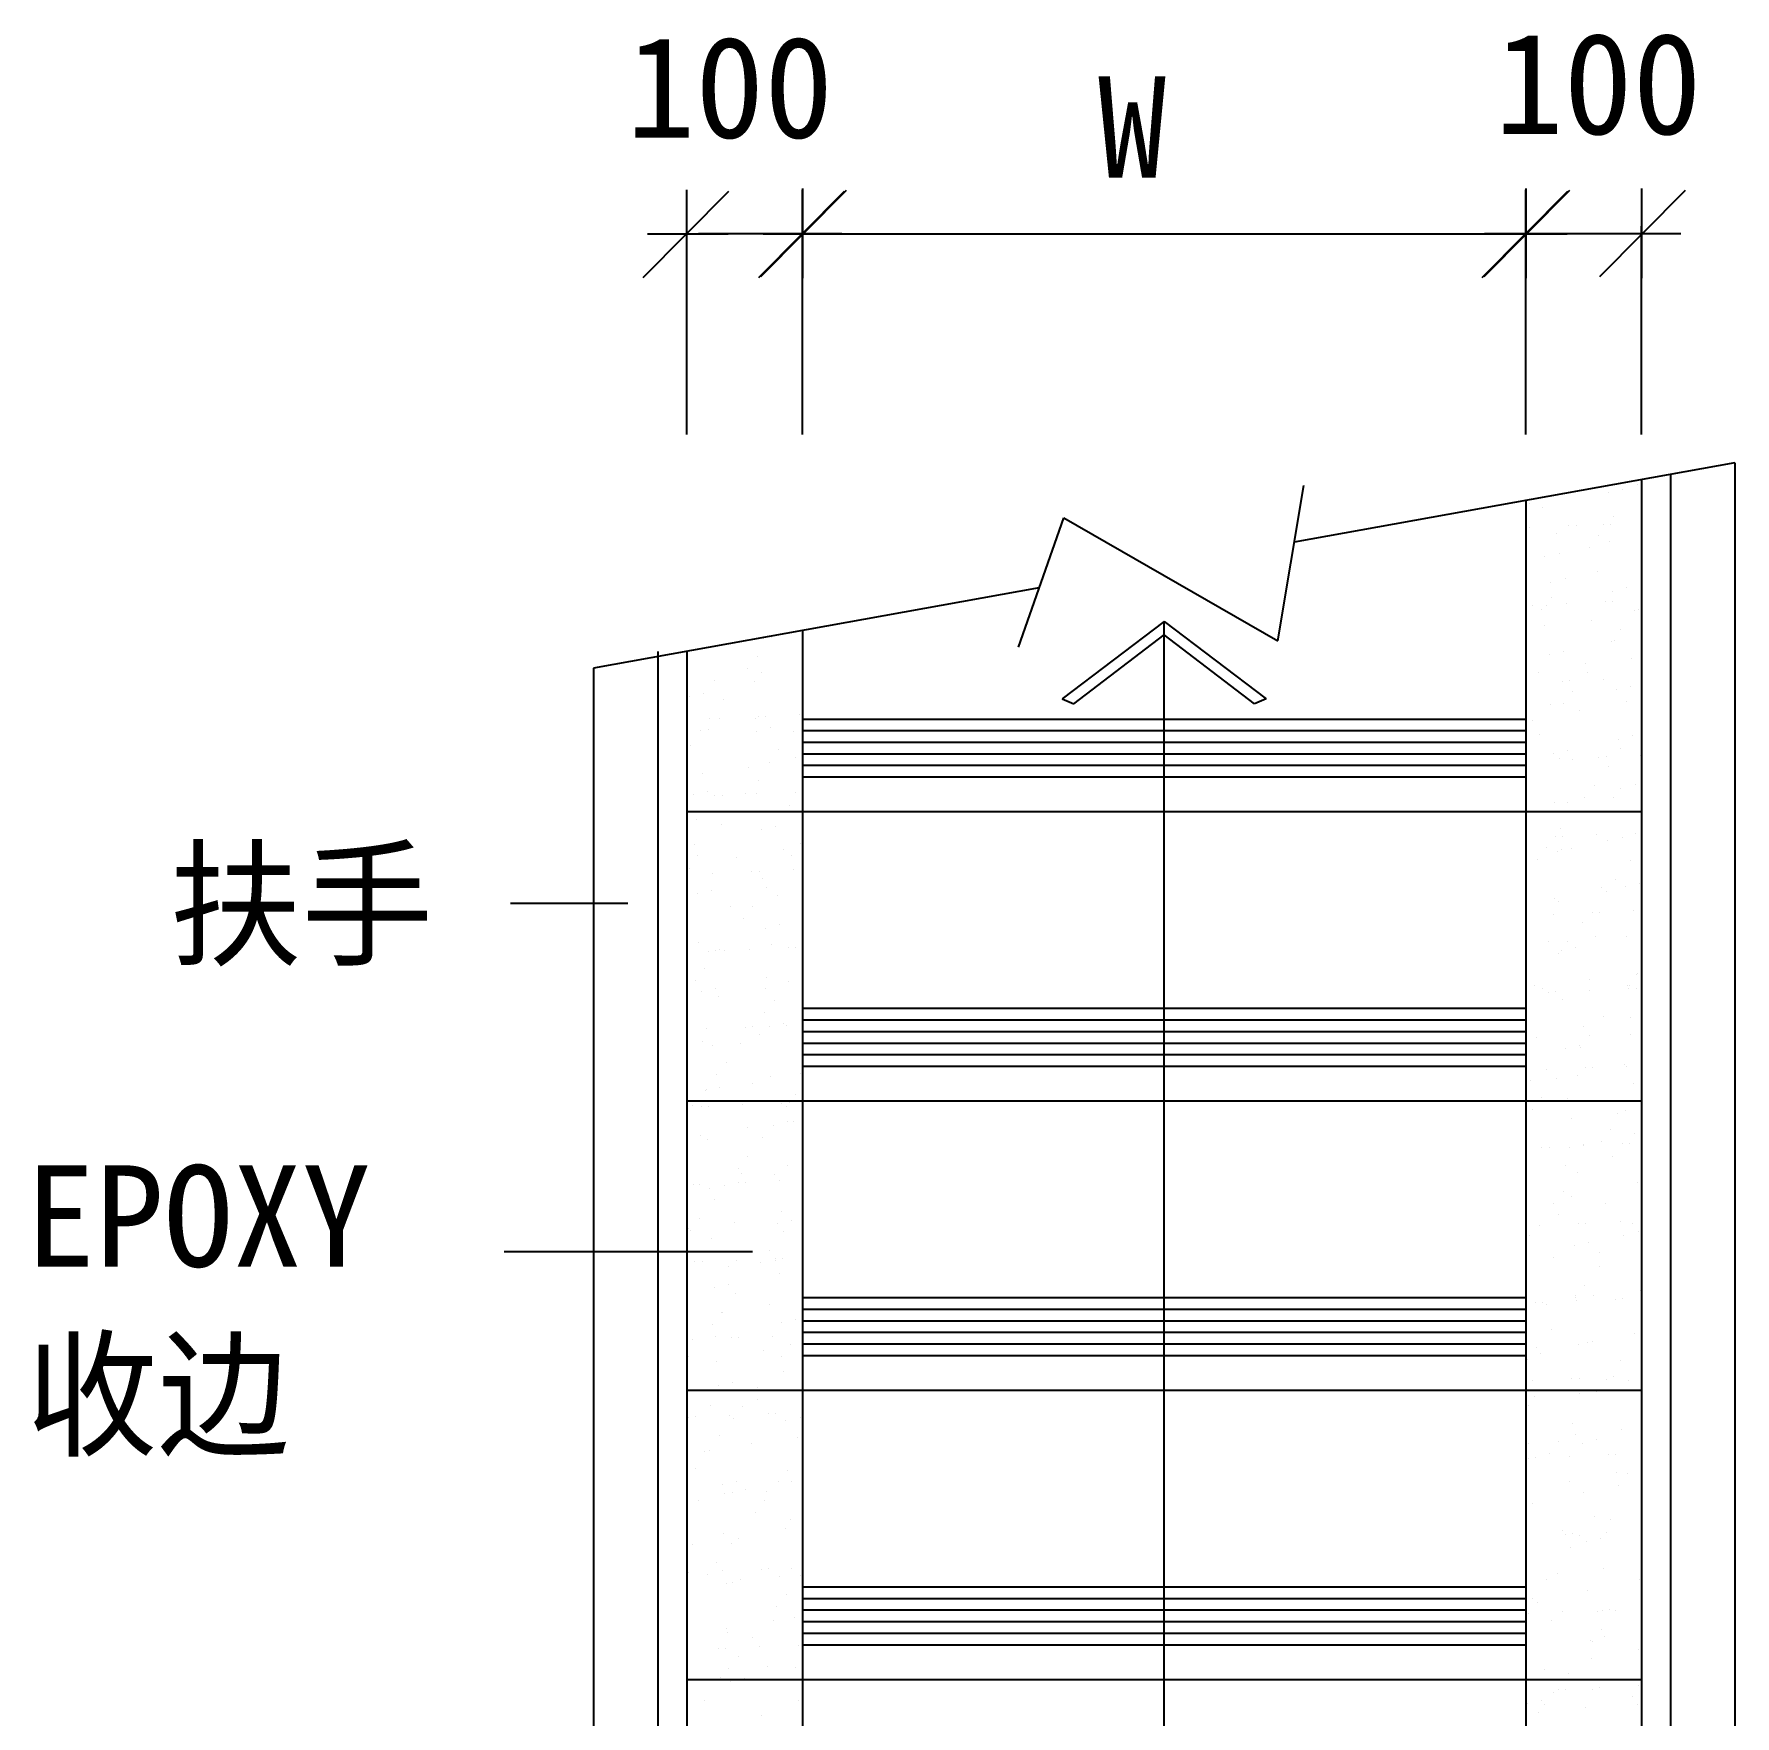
# Model space of a CAD drawing. Header units: metres. Extents: x 1651 to 12513, y 290 to 16357.
# Drawn here: x 1740 to 3921, y 14200 to 16357 of the extents above; entities that cross this region are included whole.
import ezdxf

# ---------------------------------------------------------------- set-up
doc = ezdxf.new("R2010")
doc.units = ezdxf.units.M
for name, color, linetype in [('DIM', 5, 'Continuous'), ('HAT', 41, 'Continuous'), ('I-TEXT', 7, 'Continuous'), ('I-TXT', 2, 'Continuous'), ('WIND', 140, 'Continuous')]:
    doc.layers.add(name, color=color, linetype=linetype)

# ---------------------------------------------------------------- blocks, each defined once
blk = doc.blocks.new('DIMTCK')
for p, q in [((0, 3.88), (0, -3.77)), ((3.35, 0), (-3.54, 0))]:
    blk.add_line(p, q)
blk.add_lwpolyline([(-3.56, -3.63), (3.75, 3.75)])

msp = doc.modelspace()

# ---------------------------------------------------------------- linework, layer by layer
at = {"layer": 'DIM'}
for p, q in [((2576.87, 15843.24), (2576.87, 16110.24)), ((2710.24, 16100.24), (2591.87, 16100.24)), ((2725.24, 15843.47), (2725.24, 16110.24)), ((2725.24, 15843.24), (2725.24, 16110.24)), ((2740.24, 16100.24), (3637.53, 16100.24)), ((3652.53, 15843.24), (3652.53, 16110.24)), ((3652.53, 15843.47), (3652.53, 16110.24)), ((3785.89, 16100.24), (3667.53, 16100.24)), ((3800.89, 15843.24), (3800.89, 16110.24))]:
    msp.add_line(p, q, dxfattribs=at)
at = {"layer": 'HAT'}
for p, q in [((3920.72, 15806.72), (3355.73, 15705.09)), ((3837.99, 15791.83), (3837.99, 13134.07)), ((3920.72, 15806.72), (3920.72, 13134.07)), ((3334.62, 15578.52), (3367.87, 15777.87)), ((3800.89, 15785.16), (3800.89, 13134.07)), ((3652.53, 15758.47), (3652.53, 13134.07)), ((3002.14, 15570.21), (3060.32, 15736.34)), ((3060.32, 15736.34), (3334.62, 15578.52)), ((3028.77, 15646.27), (2457.05, 15543.43)), ((2725.24, 15591.67), (2725.24, 13134.07)), ((2539.78, 15564.99), (2539.78, 13134.07)), ((2576.87, 15564.99), (2576.87, 13134.07)), ((2457.05, 15543.43), (2457.05, 13134.07)), ((2576.87, 15359.57), (3800.89, 15359.57)), ((2576.87, 14988.66), (3800.89, 14988.66)), ((2576.87, 14617.74), (3800.89, 14617.74)), ((2576.87, 14246.82), (3800.89, 14246.82))]:
    msp.add_line(p, q, dxfattribs=at)
at = {"layer": 'I-TXT'}
for p, q in [((3188.88, 15603.44), (3057.98, 15504.32)), ((3188.88, 13134.07), (3188.88, 15603.44)), ((3188.88, 15603.44), (3319.78, 15504.32)), ((3073.08, 15497.85), (3188.88, 15586.25)), ((3304.68, 15497.85), (3188.88, 15586.25)), ((3057.98, 15504.32), (3073.08, 15497.85)), ((3319.78, 15504.32), (3304.68, 15497.85)), ((2501.08, 15241.75), (2351.04, 15241.75)), ((2661.24, 14795.01), (2342.76, 14795.01))]:
    msp.add_line(p, q, dxfattribs=at)
at = {"layer": 'WIND'}
for p, q in [((3758.57, 15768.63), (3758.57, 15768.63)), ((3776.68, 15772.64), (3776.68, 15772.64)), ((3795.72, 15778.49), (3795.72, 15778.49)), ((3657.36, 15754.58), (3657.36, 15754.58)), ((3673.47, 15749.76), (3673.47, 15749.76)), ((3657.63, 15723.72), (3657.63, 15723.72)), ((3707.66, 15725.9), (3707.66, 15725.9)), ((3716.92, 15726.31), (3716.92, 15726.31)), ((3752.59, 15727.31), (3752.59, 15727.31)), ((3760.65, 15728.22), (3760.65, 15728.22)), ((3764.78, 15738.17), (3764.78, 15738.17)), ((3692.53, 15716.43), (3692.53, 15716.43)), ((3746.27, 15714.04), (3746.27, 15714.04)), ((3760.33, 15705.27), (3760.33, 15705.27)), ((3677.04, 15686.8), (3677.04, 15686.8)), ((3695.15, 15690.82), (3695.15, 15690.82)), ((3734.41, 15698.59), (3734.41, 15698.59)), ((3703.48, 15658.28), (3703.48, 15658.28)), ((3744.72, 15667.55), (3744.72, 15667.55)), ((3684.3, 15653.92), (3684.3, 15653.92)), ((3763.9, 15642.31), (3763.9, 15642.31)), ((3782.01, 15646.32), (3782.01, 15646.32)), ((3661.1, 15624.44), (3661.1, 15624.44)), ((3673.11, 15618.7), (3673.11, 15618.7)), ((3678.8, 15623.44), (3678.8, 15623.44)), ((3684.96, 15634.15), (3684.96, 15634.15)), ((3704.82, 15626.35), (3704.82, 15626.35)), ((3754.85, 15628.54), (3754.85, 15628.54)), ((3764.11, 15628.94), (3764.11, 15628.94)), ((3792.38, 15617.74), (3792.38, 15617.74)), ((3796.91, 15618.67), (3796.91, 15618.67)), ((3676.94, 15598.02), (3676.94, 15598.02)), ((3736.49, 15605.03), (3736.49, 15605.03)), ((3773.87, 15593.61), (3773.87, 15593.61)), ((2674.65, 15581.37), (2674.65, 15581.37)), ((2685.71, 15583.15), (2685.71, 15583.15)), ((2724.68, 15583.56), (2724.68, 15583.56)), ((3762.01, 15578.16), (3762.01, 15578.16)), ((3765.66, 15578.95), (3765.66, 15578.95)), ((2667.19, 15559.02), (2667.19, 15559.02)), ((3682.37, 15560.48), (3682.37, 15560.48)), ((3700.48, 15564.5), (3700.48, 15564.5)), ((3729.13, 15549.14), (3729.13, 15549.14)), ((3788.68, 15556.15), (3788.68, 15556.15)), ((2612.4, 15527.32), (2612.4, 15527.32)), ((2655.34, 15543.57), (2655.34, 15543.57)), ((2672.45, 15538.19), (2672.45, 15538.19)), ((3669.08, 15538.26), (3669.08, 15538.26)), ((3708.29, 15527.08), (3708.29, 15527.08)), ((3731.08, 15537.84), (3731.08, 15537.84)), ((3752.01, 15528.99), (3752.01, 15528.99)), ((2579.85, 15507.31), (2579.85, 15507.31)), ((2597.96, 15511.33), (2597.96, 15511.33)), ((2663.14, 15525.78), (2663.14, 15525.78)), ((3699.02, 15526.67), (3699.02, 15526.67)), ((3712.56, 15513.71), (3712.56, 15513.71)), ((3769.23, 15515.99), (3769.23, 15515.99)), ((3787.34, 15520), (3787.34, 15520)), ((2624.4, 15503.25), (2624.4, 15503.25)), ((2721.85, 15484.01), (2721.85, 15484.01)), ((2724.64, 15489.31), (2724.64, 15489.31)), ((3684.13, 15497.12), (3684.13, 15497.12)), ((3700.71, 15498.26), (3700.71, 15498.26)), ((3721.26, 15489.38), (3721.26, 15489.38)), ((3781.32, 15500.25), (3781.32, 15500.25)), ((2594.03, 15463.67), (2594.03, 15463.67)), ((2604.17, 15464.8), (2604.17, 15464.8)), ((2605.89, 15479.12), (2605.89, 15479.12)), ((2618.83, 15479.51), (2618.83, 15479.51)), ((2664.59, 15478.43), (2664.59, 15478.43)), ((2666.71, 15462.82), (2666.71, 15462.82)), ((2668.86, 15481.7), (2668.86, 15481.7)), ((2678.12, 15482.1), (2678.12, 15482.1)), ((2684.82, 15466.83), (2684.82, 15466.83)), ((2713.31, 15462.71), (2713.31, 15462.71)), ((2725.24, 15478.27), (3652.53, 15478.27)), ((2725.24, 15463.43), (3652.53, 15463.43)), ((3660.84, 15475.75), (3660.84, 15475.75)), ((2581.61, 15443.95), (2581.61, 15443.95)), ((2725.24, 15448.59), (3652.53, 15448.59)), ((3669.77, 15457.95), (3669.77, 15457.95)), ((3770.99, 15452.63), (3770.99, 15452.63)), ((3773.45, 15440.49), (3773.45, 15440.49)), ((3789.62, 15457.72), (3789.62, 15457.72)), ((2682.94, 15423.13), (2682.94, 15423.13)), ((2694.79, 15438.58), (2694.79, 15438.58)), ((2716.78, 15429.55), (2716.78, 15429.55)), ((2725.24, 15433.76), (3652.53, 15433.76)), ((2725.24, 15418.92), (3652.53, 15418.92)), ((3653.49, 15419.85), (3653.49, 15419.85)), ((3687.7, 15434.16), (3687.7, 15434.16)), ((3696.19, 15427.12), (3696.19, 15427.12)), ((3705.81, 15438.18), (3705.81, 15438.18)), ((3713.03, 15426.86), (3713.03, 15426.86)), ((3746.22, 15429.31), (3746.22, 15429.31)), ((3755.48, 15429.71), (3755.48, 15429.71)), ((3799.21, 15431.62), (3799.21, 15431.62)), ((2596.81, 15408.9), (2596.81, 15408.9)), ((2656.36, 15415.92), (2656.36, 15415.92)), ((2668.47, 15399.46), (2668.47, 15399.46)), ((2725.24, 15404.08), (3652.53, 15404.08)), ((3758.68, 15417.41), (3758.68, 15417.41)), ((2585.18, 15380.99), (2585.18, 15380.99)), ((2603.29, 15385.01), (2603.29, 15385.01)), ((2613.03, 15379.83), (2613.03, 15379.83)), ((2622.3, 15380.24), (2622.3, 15380.24)), ((2652, 15382.82), (2652, 15382.82)), ((2666.02, 15382.15), (2666.02, 15382.15)), ((2716.05, 15384.33), (2716.05, 15384.33)), ((3728.31, 15377.83), (3728.31, 15377.83)), ((3740.17, 15393.28), (3740.17, 15393.28)), ((3765.22, 15377.98), (3765.22, 15377.98)), ((3774.56, 15389.67), (3774.56, 15389.67)), ((3792.67, 15393.68), (3792.67, 15393.68)), ((2633.49, 15358.69), (2633.49, 15358.69)), ((2649, 15360.02), (2649, 15360.02)), ((2708.55, 15367.03), (2708.55, 15367.03)), ((3689.46, 15370.8), (3689.46, 15370.8)), ((3705.67, 15370.96), (3705.67, 15370.96)), ((2588.94, 15349.15), (2588.94, 15349.15)), ((2621.63, 15343.24), (2621.63, 15343.24)), ((2672.04, 15336.5), (2672.04, 15336.5)), ((2690.15, 15340.51), (2690.15, 15340.51)), ((3697.38, 15337.51), (3697.38, 15337.51)), ((3793.41, 15331.94), (3793.41, 15331.94)), ((2586.94, 15317.63), (2586.94, 15317.63)), ((2701.19, 15311.14), (2701.19, 15311.14)), ((2722.39, 15318.15), (2722.39, 15318.15)), ((3678.86, 15313.38), (3678.86, 15313.38)), ((3690.39, 15327.44), (3690.39, 15327.44)), ((3697.81, 15311.21), (3697.81, 15311.21)), ((3699.65, 15327.85), (3699.65, 15327.85)), ((3711.14, 15311.86), (3711.14, 15311.86)), ((3743.38, 15329.76), (3743.38, 15329.76)), ((3757.86, 15322.08), (3757.86, 15322.08)), ((3776.32, 15326.31), (3776.32, 15326.31)), ((2590.7, 15302.92), (2590.7, 15302.92)), ((2641.13, 15300.26), (2641.13, 15300.26)), ((2710.54, 15302.7), (2710.54, 15302.7)), ((3667.01, 15297.93), (3667.01, 15297.93)), ((3693.03, 15307.84), (3693.03, 15307.84)), ((3786.28, 15296.97), (3786.28, 15296.97)), ((2580.71, 15286.63), (2580.71, 15286.63)), ((2610.2, 15280.28), (2610.2, 15280.28)), ((2660.22, 15282.47), (2660.22, 15282.47)), ((2669.49, 15282.87), (2669.49, 15282.87)), ((2673.8, 15273.14), (2673.8, 15273.14)), ((2713.21, 15284.78), (2713.21, 15284.78)), ((3767.77, 15272.84), (3767.77, 15272.84)), ((3798, 15267.36), (3798, 15267.36)), ((2590.52, 15254.67), (2590.52, 15254.67)), ((2608.62, 15258.69), (2608.62, 15258.69)), ((2679.61, 15262.38), (2679.61, 15262.38)), ((2693.32, 15251.38), (2693.32, 15251.38)), ((3689.58, 15248.69), (3689.58, 15248.69)), ((3694.79, 15244.48), (3694.79, 15244.48)), ((3750, 15262.32), (3750, 15262.32)), ((3755.91, 15257.39), (3755.91, 15257.39)), ((3779.89, 15263.35), (3779.89, 15263.35)), ((2632.9, 15237.74), (2632.9, 15237.74)), ((2649.24, 15222.8), (2649.24, 15222.8)), ((2661.09, 15238.25), (2661.09, 15238.25)), ((3687.56, 15227.89), (3687.56, 15227.89)), ((3737.58, 15230.08), (3737.58, 15230.08)), ((3746.85, 15230.48), (3746.85, 15230.48)), ((3790.57, 15232.39), (3790.57, 15232.39)), ((2677.37, 15210.18), (2677.37, 15210.18)), ((2695.48, 15214.19), (2695.48, 15214.19)), ((3724.98, 15217.08), (3724.98, 15217.08)), ((3781.65, 15199.99), (3781.65, 15199.99)), ((2592.28, 15191.31), (2592.28, 15191.31)), ((2604.4, 15180.6), (2604.4, 15180.6)), ((2613.66, 15181.01), (2613.66, 15181.01)), ((2618.3, 15182.49), (2618.3, 15182.49)), ((2625.54, 15181.85), (2625.54, 15181.85)), ((2657.39, 15182.92), (2657.39, 15182.92)), ((2685.09, 15188.86), (2685.09, 15188.86)), ((2707.42, 15185.1), (2707.42, 15185.1)), ((2716.68, 15185.5), (2716.68, 15185.5)), ((3682.22, 15192.79), (3682.22, 15192.79)), ((3698.36, 15181.52), (3698.36, 15181.52)), ((3706.46, 15192.95), (3706.46, 15192.95)), ((3716.47, 15185.54), (3716.47, 15185.54)), ((3741.76, 15199.81), (3741.76, 15199.81)), ((2599.79, 15158.36), (2599.79, 15158.36)), ((3694.61, 15177.5), (3694.61, 15177.5)), ((2587.93, 15142.91), (2587.93, 15142.91)), ((2679.14, 15146.82), (2679.14, 15146.82)), ((2707.21, 15141.95), (2707.21, 15141.95)), ((3663.67, 15137.18), (3663.67, 15137.18)), ((3734.41, 15143.91), (3734.41, 15143.91)), ((3783.51, 15136.96), (3783.51, 15136.96)), ((3785.22, 15137.03), (3785.22, 15137.03)), ((3793.95, 15150.92), (3793.95, 15150.92)), ((3795.37, 15152.41), (3795.37, 15152.41)), ((2595.85, 15128.35), (2595.85, 15128.35)), ((2613.95, 15132.37), (2613.95, 15132.37)), ((2617.67, 15122.09), (2617.67, 15122.09)), ((2677.73, 15132.96), (2677.73, 15132.96)), ((2688.69, 15117.82), (2688.69, 15117.82)), ((3674.35, 15133.03), (3674.35, 15133.03)), ((3681.76, 15128.22), (3681.76, 15128.22)), ((3691.02, 15128.62), (3691.02, 15128.62)), ((3700.12, 15118.16), (3700.12, 15118.16)), ((3734.75, 15130.53), (3734.75, 15130.53)), ((3784.78, 15132.71), (3784.78, 15132.71)), ((3794.04, 15133.12), (3794.04, 15133.12)), ((2676.84, 15102.37), (2676.84, 15102.37)), ((2725.24, 15107.35), (3652.53, 15107.35)), ((2725.24, 15092.51), (3652.53, 15092.51)), ((3752.58, 15096.64), (3752.58, 15096.64)), ((3786.59, 15095.02), (3786.59, 15095.02)), ((2601.57, 15081.05), (2601.57, 15081.05)), ((2651.59, 15083.24), (2651.59, 15083.24)), ((2660.86, 15083.64), (2660.86, 15083.64)), ((2669.86, 15073.21), (2669.86, 15073.21)), ((2682.71, 15083.86), (2682.71, 15083.86)), ((2700.81, 15087.87), (2700.81, 15087.87)), ((2704.58, 15085.55), (2704.58, 15085.55)), ((2725.24, 15077.68), (3652.53, 15077.68)), ((3666.12, 15070.52), (3666.12, 15070.52)), ((3726.54, 15084.15), (3726.54, 15084.15)), ((3734.06, 15072.51), (3734.06, 15072.51)), ((3786.98, 15073.67), (3786.98, 15073.67)), ((2597.61, 15064.99), (2597.61, 15064.99)), ((2609.44, 15059.57), (2609.44, 15059.57)), ((2645.9, 15062.05), (2645.9, 15062.05)), ((2725.24, 15062.84), (3652.53, 15062.84)), ((2725.24, 15048), (3652.53, 15048)), ((3703.69, 15055.2), (3703.69, 15055.2)), ((3721.8, 15059.22), (3721.8, 15059.22)), ((3722.21, 15057.06), (3722.21, 15057.06)), ((2627.39, 15037.92), (2627.39, 15037.92)), ((2725.24, 15033.17), (3652.53, 15033.17)), ((3678.92, 15028.67), (3678.92, 15028.67)), ((3728.95, 15030.85), (3728.95, 15030.85)), ((3738.21, 15031.25), (3738.21, 15031.25)), ((3778.73, 15035.27), (3778.73, 15035.27)), ((3781.94, 15033.16), (3781.94, 15033.16)), ((2602.08, 15003.68), (2602.08, 15003.68)), ((2615.53, 15022.47), (2615.53, 15022.47)), ((2619.28, 15006.05), (2619.28, 15006.05)), ((2661.63, 15010.69), (2661.63, 15010.69)), ((2684.47, 15020.5), (2684.47, 15020.5)), ((2722.05, 15024.32), (2722.05, 15024.32)), ((3658.76, 15014.62), (3658.76, 15014.62)), ((3691.27, 15016.75), (3691.27, 15016.75)), ((3718.31, 15021.63), (3718.31, 15021.63)), ((3790.55, 15010.71), (3790.55, 15010.71)), ((2584.6, 14982.16), (2584.6, 14982.16)), ((2601.18, 15002.03), (2601.18, 15002.03)), ((2605.03, 14981.78), (2605.03, 14981.78)), ((2648.76, 14983.69), (2648.76, 14983.69)), ((2698.78, 14985.87), (2698.78, 14985.87)), ((2704.44, 14981.93), (2704.44, 14981.93)), ((2708.05, 14986.28), (2708.05, 14986.28)), ((2716.29, 14997.38), (2716.29, 14997.38)), ((3672.76, 14992.62), (3672.76, 14992.62)), ((3705.45, 14991.84), (3705.45, 14991.84)), ((2595.77, 14981.37), (2595.77, 14981.37)), ((2706.14, 14961.55), (2706.14, 14961.55)), ((2713.82, 14961.8), (2713.82, 14961.8)), ((3660.9, 14977.17), (3660.9, 14977.17)), ((3710.95, 14965.74), (3710.95, 14965.74)), ((3770.5, 14972.75), (3770.5, 14972.75)), ((3780.18, 14976.21), (3780.18, 14976.21)), ((2594.22, 14943.92), (2594.22, 14943.92)), ((2602.94, 14938.67), (2602.94, 14938.67)), ((2654.27, 14954.79), (2654.27, 14954.79)), ((2673.5, 14941.62), (2673.5, 14941.62)), ((2688.04, 14957.54), (2688.04, 14957.54)), ((3761.66, 14952.08), (3761.66, 14952.08)), ((3792.31, 14947.35), (3792.31, 14947.35)), ((2654.99, 14917.49), (2654.99, 14917.49)), ((3673.13, 14928.99), (3673.13, 14928.99)), ((3682.39, 14929.39), (3682.39, 14929.39)), ((3709.03, 14928.88), (3709.03, 14928.88)), ((3726.12, 14931.3), (3726.12, 14931.3)), ((3727.13, 14932.9), (3727.13, 14932.9)), ((3749.81, 14936.63), (3749.81, 14936.63)), ((3763.14, 14916.85), (3763.14, 14916.85)), ((3776.14, 14933.48), (3776.14, 14933.48)), ((3785.41, 14933.89), (3785.41, 14933.89)), ((2643.13, 14902.04), (2643.13, 14902.04)), ((2646.41, 14895.03), (2646.41, 14895.03)), ((2706.46, 14905.91), (2706.46, 14905.91)), ((3703.08, 14905.98), (3703.08, 14905.98)), ((3718.88, 14896.31), (3718.88, 14896.31)), ((2585.99, 14881.4), (2585.99, 14881.4)), ((2592.93, 14881.82), (2592.93, 14881.82)), ((2606.51, 14875.71), (2606.51, 14875.71)), ((2624.61, 14879.73), (2624.61, 14879.73)), ((2642.96, 14884.01), (2642.96, 14884.01)), ((2652.22, 14884.41), (2652.22, 14884.41)), ((2689.8, 14894.18), (2689.8, 14894.18)), ((2695.95, 14886.32), (2695.95, 14886.32)), ((3795.88, 14884.39), (3795.88, 14884.39)), ((2612.2, 14861.72), (2612.2, 14861.72)), ((3688.51, 14856.73), (3688.51, 14856.73)), ((3700.36, 14872.18), (3700.36, 14872.18)), ((3710.79, 14865.52), (3710.79, 14865.52)), ((3755.27, 14857.09), (3755.27, 14857.09)), ((2593.68, 14837.59), (2593.68, 14837.59)), ((2638.17, 14832.52), (2638.17, 14832.52)), ((2693.37, 14831.22), (2693.37, 14831.22)), ((2698.59, 14846.15), (2698.59, 14846.15)), ((2711.47, 14835.23), (2711.47, 14835.23)), ((3670.29, 14829.44), (3670.29, 14829.44)), ((3694.85, 14843.46), (3694.85, 14843.46)), ((3720.32, 14831.62), (3720.32, 14831.62)), ((3729.58, 14832.02), (3729.58, 14832.02)), ((3773.31, 14833.93), (3773.31, 14833.93)), ((3789.27, 14831.64), (3789.27, 14831.64)), ((2578.63, 14825.5), (2578.63, 14825.5)), ((2581.83, 14822.14), (2581.83, 14822.14)), ((2608.27, 14812.35), (2608.27, 14812.35)), ((2701.1, 14821.18), (2701.1, 14821.18)), ((3657.57, 14816.42), (3657.57, 14816.42)), ((3777.41, 14816.19), (3777.41, 14816.19)), ((3797.64, 14821.03), (3797.64, 14821.03)), ((2682.59, 14797.05), (2682.59, 14797.05)), ((2690.15, 14786.64), (2690.15, 14786.64)), ((2699.42, 14787.05), (2699.42, 14787.05)), ((3687.49, 14787.56), (3687.49, 14787.56)), ((3714.36, 14802.56), (3714.36, 14802.56)), ((3732.46, 14806.57), (3732.46, 14806.57)), ((3747.04, 14794.58), (3747.04, 14794.58)), ((2587.13, 14782.14), (2587.13, 14782.14)), ((2596.4, 14782.55), (2596.4, 14782.55)), ((2630.82, 14776.62), (2630.82, 14776.62)), ((2640.12, 14784.46), (2640.12, 14784.46)), ((2670.73, 14781.6), (2670.73, 14781.6)), ((2690.36, 14783.63), (2690.36, 14783.63)), ((2695.13, 14767.86), (2695.13, 14767.86)), ((3746.48, 14775.88), (3746.48, 14775.88)), ((2611.84, 14749.39), (2611.84, 14749.39)), ((2629.94, 14753.41), (2629.94, 14753.41)), ((3727.96, 14751.75), (3727.96, 14751.75)), ((3799.23, 14745.69), (3799.23, 14745.69)), ((2639.8, 14741.29), (2639.8, 14741.29)), ((2683, 14727.74), (2683, 14727.74)), ((2725.24, 14736.43), (3652.53, 14736.43)), ((2725.24, 14721.6), (3652.53, 14721.6)), ((3664.49, 14729.76), (3664.49, 14729.76)), ((3673.76, 14730.16), (3673.76, 14730.16)), ((3679.63, 14727.81), (3679.63, 14727.81)), ((3716.11, 14736.3), (3716.11, 14736.3)), ((3716.12, 14739.2), (3716.12, 14739.2)), ((3717.48, 14732.07), (3717.48, 14732.07)), ((3739.68, 14738.68), (3739.68, 14738.68)), ((3767.51, 14734.25), (3767.51, 14734.25)), ((3776.77, 14734.66), (3776.77, 14734.66)), ((2609.43, 14701.71), (2609.43, 14701.71)), ((2621.28, 14717.16), (2621.28, 14717.16)), ((2622.95, 14716.86), (2622.95, 14716.86)), ((2698.7, 14704.9), (2698.7, 14704.9)), ((2716.8, 14708.91), (2716.8, 14708.91)), ((2725.24, 14706.76), (3652.53, 14706.76)), ((2584.3, 14682.59), (2584.3, 14682.59)), ((2613.6, 14686.03), (2613.6, 14686.03)), ((2634.33, 14684.78), (2634.33, 14684.78)), ((2643.59, 14685.18), (2643.59, 14685.18)), ((2687.32, 14687.09), (2687.32, 14687.09)), ((2710.19, 14676.61), (2710.19, 14676.61)), ((2725.24, 14691.92), (3652.53, 14691.92)), ((2725.24, 14677.09), (3652.53, 14677.09)), ((3685.17, 14695.98), (3685.17, 14695.98)), ((3731.81, 14678.92), (3731.81, 14678.92)), ((3737.79, 14680.25), (3737.79, 14680.25)), ((3791.87, 14689.8), (3791.87, 14689.8)), ((2578.5, 14661.39), (2578.5, 14661.39)), ((2675.14, 14667.98), (2675.14, 14667.98)), ((2698.34, 14661.16), (2698.34, 14661.16)), ((2725.24, 14662.25), (3652.53, 14662.25)), ((3654.8, 14656.4), (3654.8, 14656.4)), ((3666.66, 14671.85), (3666.66, 14671.85)), ((3671.39, 14665.29), (3671.39, 14665.29)), ((3719.69, 14676.24), (3719.69, 14676.24)), ((3774.08, 14655.44), (3774.08, 14655.44)), ((2614.72, 14654.35), (2614.72, 14654.35)), ((2700.46, 14641.54), (2700.46, 14641.54)), ((3764.68, 14634.7), (3764.68, 14634.7)), ((2617.17, 14623.07), (2617.17, 14623.07)), ((2635.28, 14627.09), (2635.28, 14627.09)), ((2667.4, 14620.85), (2667.4, 14620.85)), ((3661.66, 14630.21), (3661.66, 14630.21)), ((3711.69, 14632.39), (3711.69, 14632.39)), ((3720.95, 14632.8), (3720.95, 14632.8)), ((3721.45, 14612.88), (3721.45, 14612.88)), ((3723.58, 14616.41), (3723.58, 14616.41)), ((3743.71, 14615.86), (3743.71, 14615.86)), ((3755.56, 14631.31), (3755.56, 14631.31)), ((3784, 14630.04), (3784, 14630.04)), ((2607.36, 14598.45), (2607.36, 14598.45)), ((2648.89, 14596.72), (2648.89, 14596.72)), ((2666.91, 14605.46), (2666.91, 14605.46)), ((3656.26, 14598.43), (3656.26, 14598.43)), ((3664.04, 14609.39), (3664.04, 14609.39)), ((2578.5, 14582.92), (2578.5, 14582.92)), ((2587.77, 14583.32), (2587.77, 14583.32)), ((2631.49, 14585.23), (2631.49, 14585.23)), ((2637.03, 14581.27), (2637.03, 14581.27)), ((2681.52, 14587.41), (2681.52, 14587.41)), ((2690.78, 14587.82), (2690.78, 14587.82)), ((2704.03, 14578.58), (2704.03, 14578.58)), ((2722.13, 14582.59), (2722.13, 14582.59)), ((3712.77, 14575.55), (3712.77, 14575.55)), ((3775.77, 14567.52), (3775.77, 14567.52)), ((2618.93, 14559.71), (2618.93, 14559.71)), ((2659.55, 14549.56), (2659.55, 14549.56)), ((2719.1, 14556.58), (2719.1, 14556.58)), ((3656.17, 14549.63), (3656.17, 14549.63)), ((3694.26, 14551.42), (3694.26, 14551.42)), ((3716.22, 14560.51), (3716.22, 14560.51)), ((3725.02, 14549.92), (3725.02, 14549.92)), ((3743.12, 14553.93), (3743.12, 14553.93)), ((2599.49, 14538.69), (2599.49, 14538.69)), ((2606.1, 14540.96), (2606.1, 14540.96)), ((3655.86, 14530.53), (3655.86, 14530.53)), ((3665.13, 14530.93), (3665.13, 14530.93)), ((3682.4, 14535.97), (3682.4, 14535.97)), ((3708.85, 14532.84), (3708.85, 14532.84)), ((3758.88, 14535.03), (3758.88, 14535.03)), ((3768.14, 14535.43), (3768.14, 14535.43)), ((2587.58, 14516.83), (2587.58, 14516.83)), ((2705.79, 14515.22), (2705.79, 14515.22)), ((3768.41, 14511.62), (3768.41, 14511.62)), ((3783.16, 14510.87), (3783.16, 14510.87)), ((2622.5, 14496.75), (2622.5, 14496.75)), ((2625.69, 14485.55), (2625.69, 14485.55)), ((2634.96, 14485.95), (2634.96, 14485.95)), ((2640.61, 14500.77), (2640.61, 14500.77)), ((2651.68, 14489.81), (2651.68, 14489.81)), ((2678.68, 14487.86), (2678.68, 14487.86)), ((2695, 14500.41), (2695, 14500.41)), ((2711.74, 14500.68), (2711.74, 14500.68)), ((3708.36, 14500.75), (3708.36, 14500.75)), ((3726.78, 14486.56), (3726.78, 14486.56)), ((3771.31, 14495.42), (3771.31, 14495.42)), ((2591.26, 14476.17), (2591.26, 14476.17)), ((2664.63, 14460.84), (2664.63, 14460.84)), ((2676.49, 14476.28), (2676.49, 14476.28)), ((3661.6, 14472.11), (3661.6, 14472.11)), ((2703.87, 14440.92), (2703.87, 14440.92)), ((2709.36, 14452.26), (2709.36, 14452.26)), ((3700.13, 14438.23), (3700.13, 14438.23)), ((3740.37, 14455.11), (3740.37, 14455.11)), ((3760.55, 14451.87), (3760.55, 14451.87)), ((2583.9, 14420.28), (2583.9, 14420.28)), ((2624.26, 14433.39), (2624.26, 14433.39)), ((2633.7, 14420.52), (2633.7, 14420.52)), ((2643.45, 14427.29), (2643.45, 14427.29)), ((3653.03, 14430.98), (3653.03, 14430.98)), ((3703.05, 14433.16), (3703.05, 14433.16)), ((3710, 14415.53), (3710, 14415.53)), ((3712.32, 14433.57), (3712.32, 14433.57)), ((3721.86, 14430.98), (3721.86, 14430.98)), ((3730.35, 14423.6), (3730.35, 14423.6)), ((3748.45, 14427.61), (3748.45, 14427.61)), ((3756.04, 14435.48), (3756.04, 14435.48)), ((2615.18, 14396.39), (2615.18, 14396.39)), ((2579.13, 14384.09), (2579.13, 14384.09)), ((2603.33, 14380.94), (2603.33, 14380.94)), ((2622.86, 14386), (2622.86, 14386)), ((2636.09, 14371.39), (2636.09, 14371.39)), ((2645.94, 14374.44), (2645.94, 14374.44)), ((2672.89, 14388.18), (2672.89, 14388.18)), ((2682.15, 14388.59), (2682.15, 14388.59)), ((2695.64, 14378.41), (2695.64, 14378.41)), ((2711.12, 14388.9), (2711.12, 14388.9)), ((2722.6, 14379.98), (2722.6, 14379.98)), ((3679.07, 14375.22), (3679.07, 14375.22)), ((3692.77, 14382.34), (3692.77, 14382.34)), ((3752.31, 14389.35), (3752.31, 14389.35)), ((3798.91, 14374.99), (3798.91, 14374.99)), ((2627.83, 14370.43), (2627.83, 14370.43)), ((2704.09, 14355.85), (2704.09, 14355.85)), ((2725.24, 14365.52), (3652.53, 14365.52)), ((2725.24, 14350.68), (3652.53, 14350.68)), ((3660.55, 14351.09), (3660.55, 14351.09)), ((3732.11, 14360.24), (3732.11, 14360.24)), ((2692.23, 14340.4), (2692.23, 14340.4)), ((2725.24, 14335.84), (3652.53, 14335.84)), ((3656.49, 14331.7), (3656.49, 14331.7)), ((3666.93, 14345.79), (3666.93, 14345.79)), ((3700.22, 14333.61), (3700.22, 14333.61)), ((3744.96, 14333.45), (3744.96, 14333.45)), ((3750.25, 14335.8), (3750.25, 14335.8)), ((3759.51, 14336.2), (3759.51, 14336.2)), ((3767.98, 14334.67), (3767.98, 14334.67)), ((2628.22, 14311.63), (2628.22, 14311.63)), ((2629.59, 14307.07), (2629.59, 14307.07)), ((2688.28, 14322.51), (2688.28, 14322.51)), ((2714.69, 14325.94), (2714.69, 14325.94)), ((2725.24, 14321.01), (3652.53, 14321.01)), ((2725.24, 14306.17), (3652.53, 14306.17)), ((3684.9, 14322.58), (3684.9, 14322.58)), ((3749.46, 14310.54), (3749.46, 14310.54)), ((2617.06, 14286.32), (2617.06, 14286.32)), ((2626.33, 14286.72), (2626.33, 14286.72)), ((2661.3, 14300.08), (2661.3, 14300.08)), ((2670.05, 14288.63), (2670.05, 14288.63)), ((2720.08, 14290.82), (2720.08, 14290.82)), ((2725.24, 14291.33), (3652.53, 14291.33)), ((3735.68, 14297.28), (3735.68, 14297.28)), ((3737.61, 14295.1), (3737.61, 14295.1)), ((3753.79, 14301.29), (3753.79, 14301.29)), ((3797.14, 14284.57), (3797.14, 14284.57)), ((2642.78, 14275.95), (2642.78, 14275.95)), ((2680.41, 14262.75), (2680.41, 14262.75)), ((2716.45, 14262.58), (2716.45, 14262.58)), ((3737.09, 14273.69), (3737.09, 14273.69)), ((2619.99, 14249.12), (2619.99, 14249.12)), ((2630.93, 14260.51), (2630.93, 14260.51)), ((2633.16, 14244.11), (2633.16, 14244.11)), ((2651.27, 14248.12), (2651.27, 14248.12)), ((3676.67, 14260.06), (3676.67, 14260.06)), ((3706.67, 14254.78), (3706.67, 14254.78)), ((2599.99, 14220.19), (2599.99, 14220.19)), ((2719.84, 14219.96), (2719.84, 14219.96)), ((3672.26, 14219.47), (3672.26, 14219.47)), ((3688.16, 14230.65), (3688.16, 14230.65)), ((3694.42, 14233.93), (3694.42, 14233.93)), ((3703.69, 14234.34), (3703.69, 14234.34)), ((3737.44, 14233.92), (3737.44, 14233.92)), ((3747.41, 14236.25), (3747.41, 14236.25)), ((3789.28, 14224.81), (3789.28, 14224.81)), ((3797.44, 14238.43), (3797.44, 14238.43)), ((2672.18, 14200.23), (2672.18, 14200.23)), ((3654.15, 14215.45), (3654.15, 14215.45)), ((3669.31, 14204.17), (3669.31, 14204.17)), ((3676.3, 14215.2), (3676.3, 14215.2)), ((3728.86, 14211.18), (3728.86, 14211.18)), ((3795.58, 14214.24), (3795.58, 14214.24))]:
    msp.add_line(p, q, dxfattribs=at)

# ---------------------------------------------------------------- block references
at = {"layer": 'DIM', "xscale": 15, "yscale": 15, "zscale": 15, "rotation": 180}
for p in [(2576.87, 16100.24), (2725.24, 16100.24), (3652.53, 16100.24)]:
    msp.add_blockref('DIMTCK', p, dxfattribs=at)
at = {"layer": 'DIM', "xscale": 15, "yscale": 15, "zscale": 15}
for p in [(2725.24, 16100.24), (3652.53, 16100.24), (3800.89, 16100.24)]:
    msp.add_blockref('DIMTCK', p, dxfattribs=at)

# ---------------------------------------------------------------- texts
for s, p in [('100', (3612.62, 16228.18)), ('100', (2499.26, 16223.48)), ('W', (3103.59, 16172.49))]:
    msp.add_text(s, height=130).set_placement(p)
at = {"layer": 'I-TEXT'}
for s, p in [('扶手', (1913.65, 15175.57)), ('EPOXY', (1729.66, 14776.07)), ('收边', (1729.66, 14546.97))]:
    msp.add_text(s, height=130, dxfattribs=at).set_placement(p)

doc.saveas('drawing.dxf')
